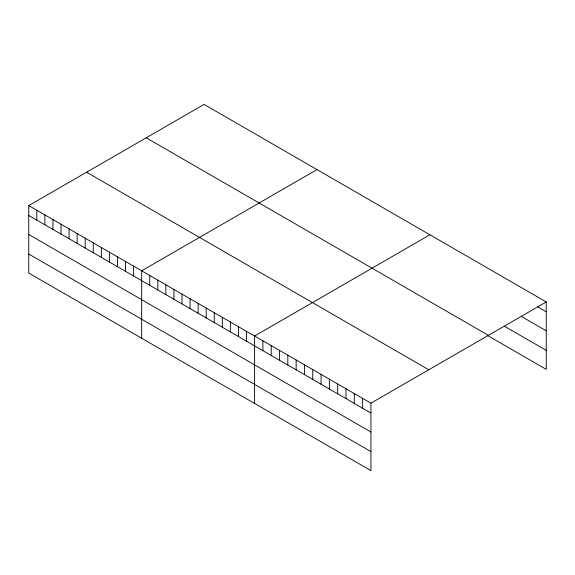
<?xml version="1.0" encoding="UTF-8"?>
<svg xmlns="http://www.w3.org/2000/svg" width="575" height="575" viewBox="0 0 575 575"><rect width="100%" height="100%" fill="white"/><g stroke="black" fill="none" stroke-linecap="round" stroke-linejoin="round"><path stroke-width="0.86" d="M28.75 205.62L370.925 403.176L370.925 470.602L28.75 273.046L28.75 205.62L204.075 104.398L546.25 301.954L546.25 369.38L488.082 335.793M316.99 169.589L141.666 270.811L141.666 338.244M429.913 234.78L254.588 336.008L254.588 403.434M370.925 403.176L546.25 301.954M537.941 307L546.25 311.794M521.317 316.401L546.25 330.798M504.699 326.384L546.25 350.376M146.215 137.799L488.391 335.354M86.609 172.22L428.785 369.768M28.75 215.467L370.925 413.015M28.75 234.463L370.925 432.019M28.75 254.042L370.925 451.598M362.617 398.374L362.617 408.221M354.308 393.58L354.308 403.42M345.999 388.779L345.999 398.626M337.683 383.985L337.683 393.825M329.374 379.184L329.374 389.031M321.066 374.39L321.066 384.229M312.757 369.588L312.757 379.435M304.448 364.794L304.448 374.634M296.139 359.993L296.139 369.84M287.823 355.199L287.823 365.039M279.515 350.398L279.515 360.245M271.206 345.604L271.206 355.443M262.897 340.803L262.897 350.649M246.524 331.351L246.524 341.191M238.452 326.693L238.452 336.533M230.388 322.036L230.388 331.876M222.324 317.378L222.324 327.225M214.259 312.721L214.259 322.568M206.195 308.063L206.195 317.91M198.131 303.406L198.131 313.253M190.059 298.756L190.059 308.595M181.995 294.098L181.995 303.938M173.93 289.441L173.93 299.28M165.866 284.783L165.866 294.623M157.802 280.126L157.802 289.973M149.737 275.468L149.737 285.315M133.601 266.153L133.601 276M125.537 261.503L125.537 271.342M117.472 256.845L117.472 266.685M109.408 252.188L109.408 262.027M101.344 247.53L101.344 257.37M93.272 242.873L93.272 252.72M85.208 238.215L85.208 248.062M77.143 233.558L77.143 243.405M69.079 228.9L69.079 238.747M61.015 224.25L61.015 234.09M52.95 219.592L52.95 229.432M44.879 214.935L44.879 224.775M36.814 210.278L36.814 220.117"/></g></svg>
